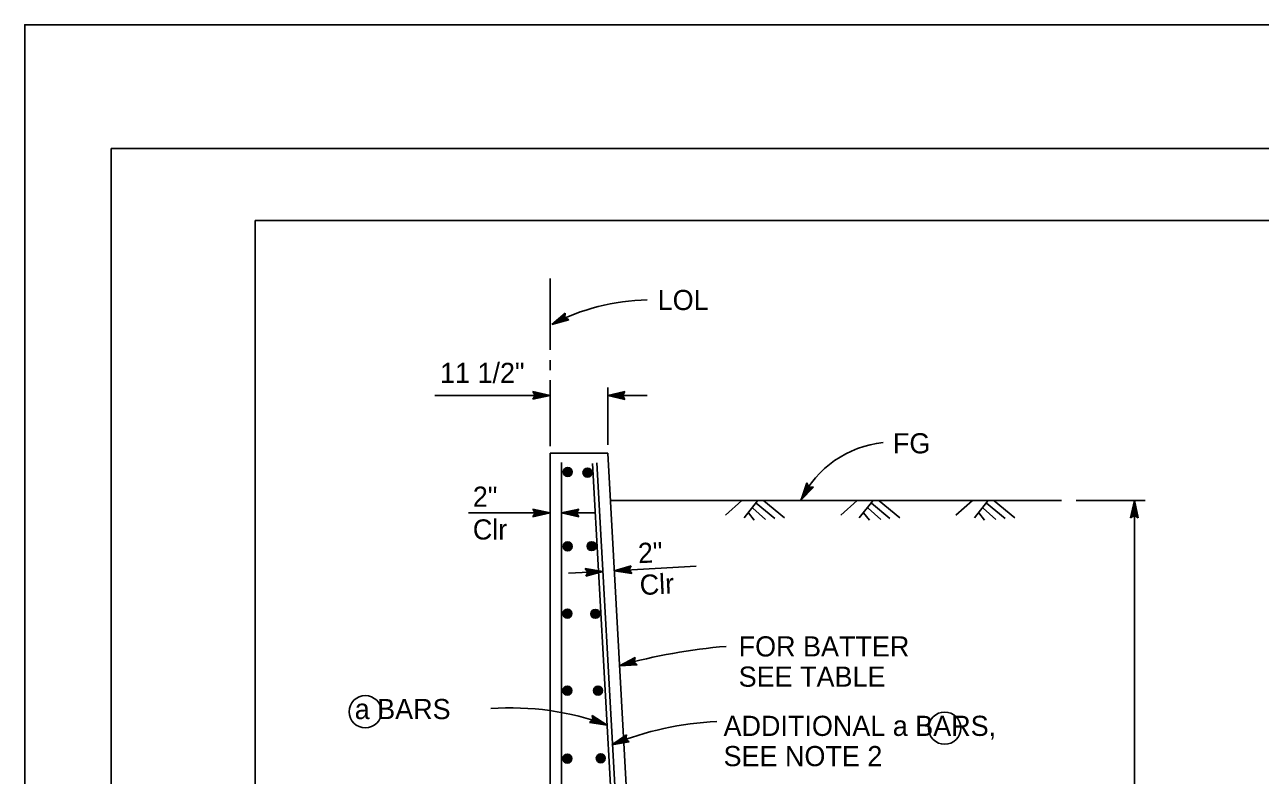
# Model space of a CAD drawing. Extents: x -894 to 866, y -472 to 714.
# Drawn here: x -894 to -464.9, y 453 to 713.6 of the extents above; entities that cross this region are included whole.
import ezdxf

# ---------------------------------------------------------------- set-up
doc = ezdxf.new("R2010")
doc.units = 0
for name, color, linetype in [('border_PLOTTING-ELEMENTS', 7, 'Continuous'), ('border_rw_22x34_Cut_Lines', 7, 'Continuous'), ('border_SHEET', 7, 'Continuous'), ('rd_PROFILE-OG', 7, 'Continuous'), ('str_Concrete-A', 7, 'Continuous'), ('str_Reinforcement-A', 7, 'Continuous'), ('str_Reinforcement-B', 7, 'Continuous'), ('str_Reinforcement-C', 7, 'Continuous'), ('str_Text-A', 7, 'Continuous')]:
    doc.layers.add(name, color=color, linetype=linetype)

msp = doc.modelspace()

# ---------------------------------------------------------------- linework, layer by layer
at = {"layer": 'border_PLOTTING-ELEMENTS'}
for points in [[(-894.04, -472.44), (865.96, -472.44), (865.96, 713.56), (-894.04, 713.56)], [(-864.04, 670.56), (835.96, 670.56), (835.96, -429.44), (-864.04, -429.44)]]:
    msp.add_lwpolyline(points, close=True, dxfattribs=at)
at = {"layer": 'border_rw_22x34_Cut_Lines'}
msp.add_lwpolyline([(-864.04, 670.56), (835.96, 670.56), (835.96, -429.44), (-864.04, -429.44)], close=True, dxfattribs=at)
at = {"layer": 'border_SHEET'}
for p, q in [((-814.04, 645.56), (810.96, 645.56)), ((-814.04, -404.44), (-814.04, 645.56))]:
    msp.add_line(p, q, dxfattribs=at)
at = {"layer": 'rd_PROFILE-OG'}
for p, q in [((-644.95, 548.38), (-650.65, 543.3)), ((-639.54, 548.34), (-644.24, 542.36)), ((-641.18, 545.79), (-636.78, 541.79)), ((-640, 547.44), (-633.56, 542.14)), ((-637.35, 548.32), (-630.14, 542.38)), ((-604.95, 548.38), (-610.65, 543.3)), ((-599.54, 548.34), (-604.24, 542.36)), ((-601.18, 545.79), (-596.78, 541.79)), ((-600, 547.44), (-593.56, 542.14)), ((-597.35, 548.32), (-590.14, 542.38)), ((-564.95, 548.38), (-570.65, 543.3)), ((-559.54, 548.34), (-564.24, 542.36)), ((-561.18, 545.79), (-556.78, 541.79)), ((-560, 547.44), (-553.56, 542.14)), ((-557.35, 548.32), (-550.14, 542.38)), ((-642.74, 544.07), (-640.68, 541.54)), ((-602.74, 544.07), (-600.68, 541.54)), ((-562.74, 544.07), (-560.68, 541.54))]:
    msp.add_line(p, q, dxfattribs=at)
msp.add_lwpolyline([(-690.65, 548.36), (-533.93, 548.36)], dxfattribs=at)
at = {"layer": 'str_Concrete-A'}
for p, q in [((-711.58, 564.86), (-691.58, 564.86)), ((-711.58, 564.86), (-711.58, 314.87)), ((-691.58, 564.86), (-679.58, 349.87))]:
    msp.add_line(p, q, dxfattribs=at)
at = {"layer": 'str_Reinforcement-A'}
for p, q in [((-696.89, 561.27), (-683.65, 323.97)), ((-695.4, 561.44), (-682.15, 324.05))]:
    msp.add_line(p, q, dxfattribs=at)
at = {"layer": 'str_Reinforcement-B'}
for centre, radius in [((-705.45, 558.3), 1.56), ((-705.45, 558.3), 1.37), ((-705.45, 558.3), 1.19), ((-705.45, 558.3), 1), ((-705.45, 558.3), 0.812), ((-705.45, 558.3), 0.625), ((-705.45, 558.3), 0.437), ((-705.45, 558.3), 0.187), ((-698.6, 558.09), 1.56), ((-698.6, 558.09), 1.37), ((-698.6, 558.09), 1.19), ((-698.6, 558.09), 1), ((-698.6, 558.09), 0.812), ((-698.6, 558.09), 0.625), ((-698.6, 558.09), 0.437), ((-698.6, 558.09), 0.187), ((-705.5, 532.48), 1.56), ((-705.5, 532.48), 1.37), ((-705.5, 532.48), 1.19), ((-705.5, 532.48), 1), ((-705.5, 532.48), 0.812), ((-705.5, 532.48), 0.625), ((-705.5, 532.48), 0.437), ((-705.5, 532.48), 0.187), ((-697.17, 532.55), 1.56), ((-697.17, 532.55), 1.37), ((-697.17, 532.55), 1.19), ((-697.17, 532.55), 1), ((-697.17, 532.55), 0.812), ((-697.17, 532.55), 0.625), ((-697.17, 532.55), 0.437), ((-697.17, 532.55), 0.187), ((-705.56, 509.15), 1.56), ((-695.89, 509.06), 1.56), ((-705.56, 509.15), 1.37), ((-705.56, 509.15), 1.19), ((-705.56, 509.15), 1), ((-705.56, 509.15), 0.812), ((-705.56, 509.15), 0.625), ((-705.56, 509.15), 0.437), ((-705.56, 509.15), 0.187), ((-695.89, 509.06), 1.37), ((-695.89, 509.06), 1.19), ((-695.89, 509.06), 1), ((-695.89, 509.06), 0.812), ((-695.89, 509.06), 0.625), ((-695.89, 509.06), 0.437), ((-695.89, 509.06), 0.187), ((-705.59, 482.4), 1.56), ((-705.59, 482.4), 1.37), ((-705.59, 482.4), 1.19), ((-705.59, 482.4), 1), ((-705.59, 482.4), 0.812), ((-705.59, 482.4), 0.625), ((-705.59, 482.4), 0.437), ((-705.59, 482.4), 0.187), ((-694.93, 482.41), 1.56), ((-694.93, 482.41), 1.37), ((-694.93, 482.41), 1.19), ((-694.93, 482.41), 1), ((-694.93, 482.41), 0.812), ((-694.93, 482.41), 0.625), ((-694.93, 482.41), 0.437), ((-694.93, 482.41), 0.187), ((-705.58, 458.83), 1.56), ((-705.58, 458.83), 1.37), ((-705.58, 458.83), 1.19), ((-705.58, 458.83), 1), ((-705.58, 458.83), 0.812), ((-705.58, 458.83), 0.625), ((-705.58, 458.83), 0.437), ((-693.97, 458.92), 1.56), ((-693.97, 458.92), 1.37), ((-693.97, 458.92), 1.19), ((-693.97, 458.92), 1), ((-693.97, 458.92), 0.812), ((-693.97, 458.92), 0.625), ((-693.97, 458.92), 0.437), ((-705.58, 458.83), 0.187), ((-693.97, 458.92), 0.187)]:
    msp.add_circle(centre, radius, dxfattribs=at)
at = {"layer": 'str_Reinforcement-C'}
msp.add_line((-707.58, 561.61), (-707.58, 349.87), dxfattribs=at)
at = {"layer": 'str_Text-A'}
for p, q in [((-711.58, 625.5), (-711.58, 600.73)), ((-711.02, 609.5), (-706.35, 613.48)), ((-705.09, 611.12), (-711.02, 609.5)), ((-711.02, 609.5), (-711.02, 609.5)), ((-709.8, 610.15), (-706.38, 613.06)), ((-705.45, 611.34), (-709.8, 610.14)), ((-708.58, 610.79), (-706.38, 612.67)), ((-705.83, 611.55), (-708.58, 610.79)), ((-707.36, 611.44), (-706.42, 612.24)), ((-706.15, 611.77), (-707.36, 611.44)), ((-706.35, 613.48), (-706.43, 611.93)), ((-706.43, 611.93), (-705.09, 611.12)), ((-706.35, 613.48), (-706.35, 613.48)), ((-705.09, 611.12), (-705.09, 611.12)), ((-711.58, 597.09), (-711.58, 593.65)), ((-711.58, 590.21), (-711.58, 567.22)), ((-711.58, 584.86), (-751.61, 584.86)), ((-716.78, 584.86), (-717.58, 586.2)), ((-717.58, 586.2), (-717.58, 586.2)), ((-717.58, 586.2), (-711.58, 584.86)), ((-711.58, 584.86), (-717.58, 583.53)), ((-717.58, 583.53), (-716.78, 584.86)), ((-717.37, 585.85), (-712.96, 584.86)), ((-712.97, 584.86), (-717.35, 583.89)), ((-714.35, 584.87), (-717.17, 584.24)), ((-717.13, 585.49), (-714.35, 584.87)), ((-716.96, 585.14), (-715.73, 584.87)), ((-715.73, 584.87), (-716.94, 584.6)), ((-711.58, 584.86), (-711.58, 584.86)), ((-691.58, 567.67), (-691.58, 587.65)), ((-691.58, 584.86), (-685.58, 586.19)), ((-677.91, 584.86), (-691.58, 584.86)), ((-685.58, 583.52), (-691.58, 584.86)), ((-691.58, 584.86), (-691.58, 584.86)), ((-685.8, 583.88), (-690.2, 584.86)), ((-690.19, 584.87), (-685.82, 585.83)), ((-688.82, 584.86), (-686, 585.49)), ((-686.03, 584.24), (-688.82, 584.86)), ((-687.44, 584.86), (-686.23, 585.13)), ((-686.21, 584.59), (-687.44, 584.86)), ((-685.58, 586.19), (-686.38, 584.86)), ((-686.38, 584.86), (-685.58, 583.52)), ((-685.58, 586.19), (-685.58, 586.19)), ((-717.58, 583.53), (-717.58, 583.53)), ((-685.58, 583.52), (-685.58, 583.52)), ((-624.45, 548.69), (-622.38, 554.48)), ((-623.72, 549.87), (-622.21, 554.09)), ((-622.98, 551.03), (-622.01, 553.75)), ((-622.38, 554.48), (-622.38, 554.48)), ((-622.38, 554.48), (-621.68, 553.09)), ((-620.12, 553.05), (-624.45, 548.69)), ((-620.54, 553.06), (-623.72, 549.86)), ((-620.97, 553.05), (-622.98, 551.03)), ((-622.24, 552.2), (-621.83, 553.36)), ((-621.36, 553.09), (-622.24, 552.2)), ((-621.68, 553.09), (-620.12, 553.05)), ((-620.12, 553.05), (-620.12, 553.05)), ((-716.78, 544.11), (-717.58, 545.45)), ((-717.58, 545.45), (-717.58, 545.45)), ((-717.58, 545.45), (-711.58, 544.11)), ((-717.37, 545.1), (-712.96, 544.11)), ((-707.58, 544.11), (-701.58, 545.44)), ((-706.19, 544.12), (-701.82, 545.08)), ((-701.58, 545.44), (-702.38, 544.11)), ((-701.58, 545.44), (-701.58, 545.44)), ((-624.45, 548.69), (-624.45, 548.69)), ((-528.9, 548.37), (-504.98, 548.37)), ((-510, 542.37), (-508.66, 548.37)), ((-509.65, 542.58), (-508.66, 546.99)), ((-509.29, 542.82), (-508.66, 545.6)), ((-508.66, 314.87), (-508.66, 548.37)), ((-508.66, 548.37), (-508.66, 548.37)), ((-508.66, 548.37), (-507.33, 542.37)), ((-508.66, 546.98), (-507.69, 542.6)), ((-508.66, 545.6), (-508.04, 542.78)), ((-739.88, 544.11), (-711.58, 544.11)), ((-711.58, 544.11), (-717.58, 542.78)), ((-717.58, 542.78), (-716.78, 544.11)), ((-717.58, 542.78), (-717.58, 542.78)), ((-712.97, 544.11), (-717.35, 543.14)), ((-714.35, 544.12), (-717.17, 543.49)), ((-717.13, 544.74), (-714.35, 544.12)), ((-716.96, 544.39), (-715.73, 544.12)), ((-715.73, 544.12), (-716.94, 543.85)), ((-711.58, 544.11), (-711.58, 544.11)), ((-701.58, 542.77), (-707.58, 544.11)), ((-707.58, 544.11), (-707.58, 544.11)), ((-707.58, 544.11), (-696.33, 544.11)), ((-701.8, 543.13), (-706.2, 544.11)), ((-704.82, 544.11), (-702, 544.74)), ((-702.03, 543.49), (-704.82, 544.11)), ((-703.44, 544.11), (-702.23, 544.38)), ((-702.21, 543.84), (-703.44, 544.11)), ((-702.38, 544.11), (-701.58, 542.77)), ((-701.58, 542.77), (-701.58, 542.77)), ((-508.66, 543.17), (-510, 542.37)), ((-510, 542.37), (-510, 542.37)), ((-508.94, 542.99), (-508.67, 544.22)), ((-508.67, 544.22), (-508.4, 543.01)), ((-507.33, 542.37), (-508.66, 543.17)), ((-507.33, 542.37), (-507.33, 542.37)), ((-705.2, 523.15), (-693.3, 523.81)), ((-698.49, 523.52), (-699.36, 524.82)), ((-699.36, 524.82), (-699.36, 524.82)), ((-699.36, 524.82), (-693.3, 523.81)), ((-693.3, 523.81), (-699.22, 522.15)), ((-699.22, 522.15), (-698.49, 523.52)), ((-699.13, 524.47), (-694.68, 523.74)), ((-694.69, 523.73), (-699, 522.52)), ((-698.87, 524.13), (-696.06, 523.66)), ((-696.06, 523.66), (-698.84, 522.88)), ((-698.68, 523.79), (-697.44, 523.58)), ((-697.44, 523.58), (-698.63, 523.25)), ((-693.3, 523.81), (-693.3, 523.81)), ((-689.31, 524.03), (-683.39, 525.7)), ((-689.31, 524.03), (-660.89, 525.62)), ((-683.24, 523.03), (-689.31, 524.03)), ((-689.31, 524.03), (-689.31, 524.03)), ((-683.48, 523.37), (-687.93, 524.11)), ((-687.92, 524.12), (-683.6, 525.33)), ((-686.55, 524.19), (-683.76, 524.97)), ((-683.73, 523.72), (-686.55, 524.19)), ((-685.17, 524.26), (-683.98, 524.6)), ((-683.92, 524.06), (-685.17, 524.26)), ((-683.39, 525.7), (-684.11, 524.32)), ((-684.11, 524.32), (-683.24, 523.03)), ((-683.39, 525.7), (-683.39, 525.7)), ((-699.22, 522.15), (-699.22, 522.15)), ((-683.24, 523.03), (-683.24, 523.03)), ((-687.44, 491.05), (-682, 493.91)), ((-686.1, 491.42), (-682.13, 493.5)), ((-682, 493.91), (-682.42, 492.42)), ((-682, 493.91), (-682, 493.91)), ((-681.3, 491.34), (-687.44, 491.05)), ((-687.44, 491.05), (-687.44, 491.05)), ((-681.6, 491.62), (-686.1, 491.41)), ((-684.77, 491.77), (-682.21, 493.12)), ((-681.92, 491.91), (-684.77, 491.77)), ((-683.44, 492.14), (-682.34, 492.71)), ((-682.18, 492.2), (-683.44, 492.14)), ((-682.42, 492.42), (-681.3, 491.34)), ((-681.3, 491.34), (-681.3, 491.34)), ((-697.91, 471.3), (-696.7, 472.26)), ((-696.7, 472.26), (-696.98, 473.8)), ((-696.98, 473.8), (-696.98, 473.8)), ((-696.98, 473.8), (-691.82, 470.45)), ((-695.71, 471.9), (-696.93, 472.07)), ((-696.9, 473.39), (-693.12, 470.93)), ((-696.81, 472.97), (-694.41, 471.42)), ((-696.76, 472.58), (-695.71, 471.9)), ((-691.82, 470.45), (-697.91, 471.3)), ((-697.91, 471.3), (-697.91, 471.3)), ((-693.13, 470.93), (-697.57, 471.55)), ((-694.41, 471.42), (-697.28, 471.81)), ((-691.82, 470.45), (-691.82, 470.45)), ((-690.16, 463.63), (-685.08, 467.09)), ((-684.09, 464.61), (-690.16, 463.63)), ((-690.16, 463.63), (-690.16, 463.63)), ((-684.42, 464.86), (-688.88, 464.14)), ((-688.87, 464.15), (-685.17, 466.67)), ((-687.59, 464.65), (-685.2, 466.28)), ((-684.77, 465.11), (-687.59, 464.65)), ((-686.31, 465.16), (-685.29, 465.86)), ((-685.07, 465.36), (-686.31, 465.16)), ((-685.08, 467.09), (-685.33, 465.56)), ((-685.33, 465.56), (-684.09, 464.61)), ((-685.08, 467.09), (-685.08, 467.09)), ((-684.09, 464.61), (-684.09, 464.61))]:
    msp.add_line(p, q, dxfattribs=at)
for centre in [(-775.76, 475.08), (-574.55, 469.38)]:
    msp.add_circle(centre, 5.6, dxfattribs=at)
for centre, radius, start, end in [((-676.75, 544.88), 73.14, 90.8573, 117.9411), ((-592.29, 532.84), 35.86, 95.8688, 153.7658), ((-635.09, 307.15), 191.22, 94.5887, 105.8193), ((-725.05, 381.01), 95.41, 69.6199, 94.2751), ((-648.22, 360.48), 111.37, 92.7827, 112.0058)]:
    msp.add_arc(centre, radius, start, end, dxfattribs=at)

# ---------------------------------------------------------------- texts
for s, height, p in [('LOL', 7, (-674.22, 614.51)), ('11 1/2"', 7, (-749.81, 589.2)), ('FG', 7, (-592.53, 564.76)), ('2"', 7, (-738.42, 546.24)), ('Clr', 7, (-738.42, 534.85)), ('FOR BATTER', 7, (-646.1, 494.26)), ('SEE TABLE', 7, (-646.1, 483.76)), ('a BARS', 7, (-779.44, 472.51)), ('ADDITIONAL a BARS,', 6.9999, (-651.35, 466.68)), ('SEE NOTE 2', 7, (-651.35, 456.18))]:
    msp.add_text(s, height=height, dxfattribs=at).set_placement(p)
for s, p in [('2"', (-680.89, 526.62)), ('Clr', (-680.31, 515.56))]:
    msp.add_text(s, height=7, rotation=2.6798, dxfattribs=at).set_placement(p)

doc.saveas('drawing.dxf')
